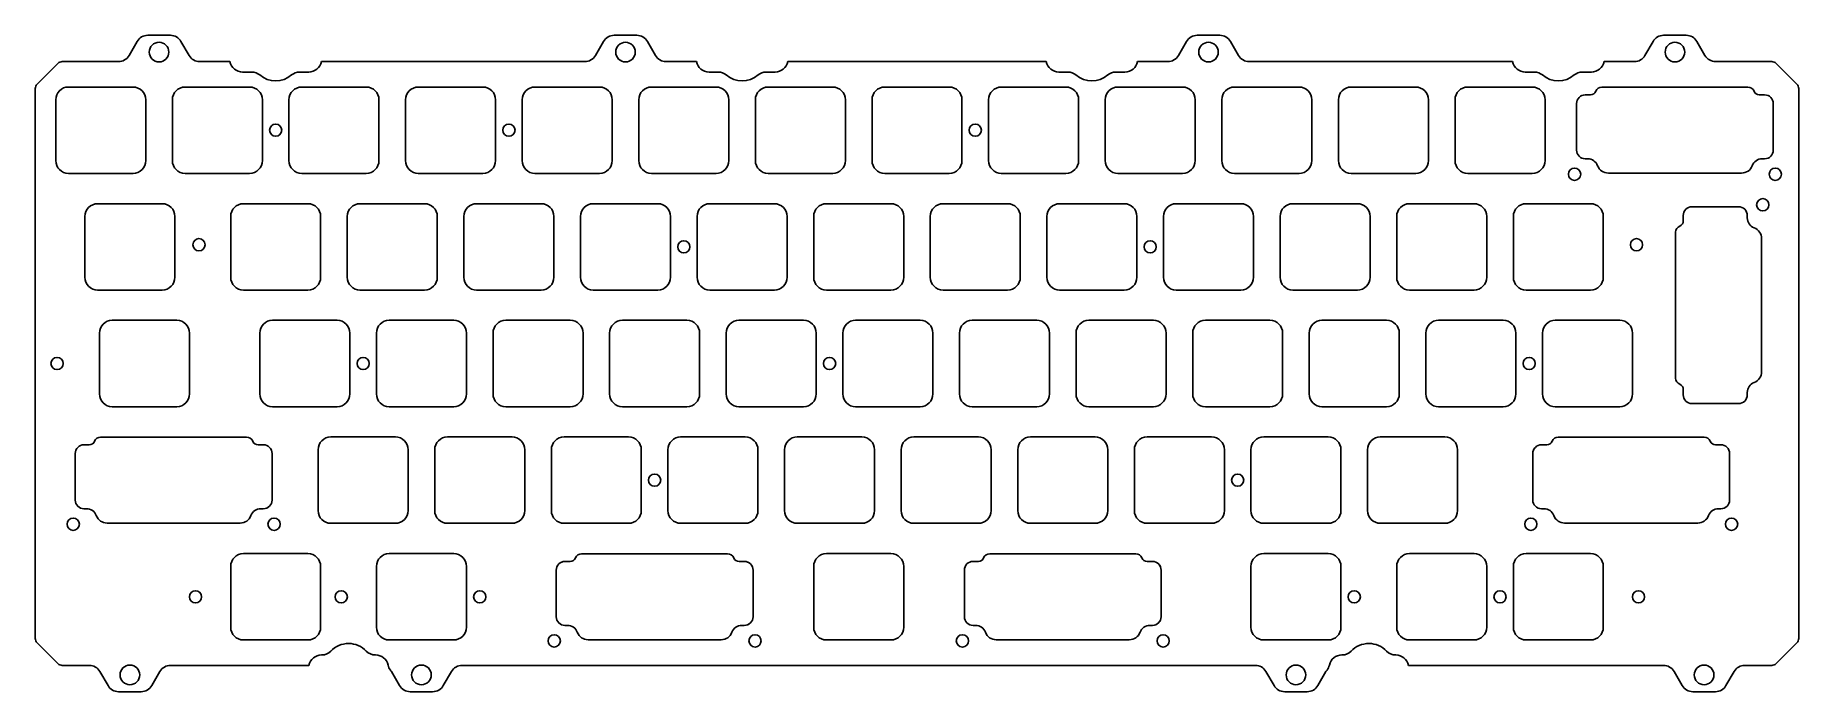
# Model space of a CAD drawing. Header units: millimetres. Extents: x -11 to 277, y -92 to 16.
import ezdxf

# ---------------------------------------------------------------- set-up
doc = ezdxf.new("R2010")
doc.units = ezdxf.units.MM
doc.layers.add('BLACK', color=7, linetype='CONTINUOUS')
doc.layers.add('Edge.Cuts', color=53, linetype='CONTINUOUS')

msp = doc.modelspace()

# ---------------------------------------------------------------- linework, layer by layer
at = {"layer": 'BLACK', "linetype": 'Continuous'}
for p, q in [((4.619747, 12.200007), (5.947648, 14.5)), ((7.6797, 15.5), (11.3703, 15.5)), ((13.102349, 14.499999), (14.437169, 12.188024)), ((80.819701, 12.199929), (82.147605, 14.499925)), ((83.8797, 15.499951), (83.8797, 15.5)), ((83.8797, 15.5), (87.5704, 15.5)), ((89.302349, 14.499999), (89.302388, 14.500022)), ((89.302349, 14.499999), (90.630316, 12.199895)), ((176.069695, 12.199933), (177.397623, 14.499972)), ((179.141113, 15.500013), (182.820099, 15.500014)), ((184.557314, 14.491411), (185.880345, 12.199855)), ((252.26979, 12.20012), (253.59765, 14.500041)), ((255.329699, 15.500035), (259.020299, 15.500036)), ((255.329699, 15.499982), (255.329699, 15.500035)), ((260.760832, 14.485339), (262.07174, 12.214781)), ((90.630323, 12.199899), (90.630316, 12.199895)), ((185.880423, 12.1999), (185.880345, 12.199855)), ((-10.407109, 7.492891), (-6.99289, 10.90711)), ((-6.285791, 11.2), (2.88769, 11.2)), ((16.16225, 11.2), (21.113448, 11.2)), ((23.175, 9.5), (24.6704, 9.5)), ((25.971909, 9.018545), (25.971914, 9.018551)), ((32.4797, 9.5), (33.975, 9.5)), ((32.4797, 9.499993), (32.4797, 9.499999)), ((33.975, 9.500051), (33.975, 9.5)), ((36.036549, 11.2), (79.074895, 11.2)), ((92.3622, 11.2), (97.313365, 11.2)), ((99.375, 9.5), (100.8704, 9.5)), ((102.171909, 9.018545), (102.171914, 9.018551)), ((108.6797, 9.5), (110.175, 9.5)), ((108.6797, 9.499993), (108.6797, 9.499999)), ((110.175, 9.500051), (110.175, 9.5)), ((112.236549, 11.2), (154.463365, 11.2)), ((156.525, 9.5), (158.0204, 9.5)), ((159.321909, 9.018545), (159.321914, 9.018551)), ((165.8297, 9.5), (167.325, 9.5)), ((165.8297, 9.499993), (165.8297, 9.499999)), ((167.325, 9.500051), (167.325, 9.5)), ((169.386549, 11.2), (174.326039, 11.2)), ((187.6123, 11.2), (230.663365, 11.2)), ((232.725, 9.5), (234.2204, 9.5)), ((235.521909, 9.018545), (235.521914, 9.018551)), ((242.0297, 9.5), (243.525, 9.5)), ((242.0297, 9.499993), (242.0297, 9.499999)), ((243.525, 9.500051), (243.525, 9.5)), ((245.586549, 11.2), (250.5376, 11.2)), ((250.5376, 11.20004), (250.5376, 11.2)), ((263.8124, 11.2), (272.9859, 11.2)), ((273.692904, 10.907118), (273.692893, 10.907107)), ((273.692893, 10.907107), (277.10705, 7.49295)), ((-10.7, -82.985792), (-10.7, 6.78579)), ((5.275, 7.05), (-5.275, 7.05)), ((24.325, 7.05), (13.775, 7.05)), ((43.375, 7.05), (32.825, 7.05)), ((62.425, 7.05), (51.875, 7.05)), ((81.475, 7.05), (70.925, 7.05)), ((100.525, 7.05), (89.975, 7.05)), ((119.575, 7.05), (109.025, 7.05)), ((138.625, 7.05), (128.075, 7.05)), ((157.675, 7.05), (147.125, 7.05)), ((176.725, 7.05), (166.175, 7.05)), ((195.775, 7.05), (185.225, 7.05)), ((214.825, 7.05), (204.275, 7.05)), ((233.875, 7.05), (223.325, 7.05)), ((277.4, 6.7857), (277.4, -82.9858)), ((-7.35, 4.975001), (-7.35, -4.975)), ((7.35, 4.975), (7.35, -4.975)), ((11.7, 4.975), (11.7, -4.975)), ((26.4, 4.975), (26.4, -4.975)), ((30.75, 4.975), (30.75, -4.975)), ((45.45, 4.975), (45.45, -4.975)), ((49.8, 4.975), (49.8, -4.975)), ((64.5, 4.975), (64.5, -4.975)), ((68.85, 4.975), (68.85, -4.975)), ((83.55, 4.975), (83.55, -4.975)), ((87.9, 4.975), (87.9, -4.975)), ((102.6, 4.975), (102.6, -4.975)), ((106.95, 4.975), (106.95, -4.975)), ((121.65, 4.975), (121.65, -4.975)), ((126, 4.975), (126, -4.975)), ((140.7, 4.975), (140.7, -4.975)), ((145.05, 4.975), (145.05, -4.975)), ((159.75, 4.975), (159.75, -4.975)), ((164.1, 4.975), (164.1, -4.975)), ((178.8, 4.975), (178.8, -4.975)), ((183.15, 4.975), (183.15, -4.975)), ((197.85, 4.975), (197.85, -4.975)), ((202.2, 4.975), (202.2, -4.975)), ((216.9, 4.975), (216.9, -4.975)), ((221.25, 4.975), (221.25, -4.975)), ((235.95, 4.975), (235.95, -4.975)), ((5.275, -7.05), (-5.275, -7.05)), ((24.325, -7.05), (13.775, -7.05)), ((43.375, -7.05), (32.825, -7.05)), ((62.425, -7.05), (51.875, -7.05)), ((81.475, -7.05), (70.925, -7.05)), ((100.525, -7.05), (89.975, -7.05)), ((119.575, -7.05), (109.025, -7.05)), ((138.625, -7.05), (128.075, -7.05)), ((157.675, -7.05), (147.125, -7.05)), ((176.725, -7.05), (166.175, -7.05)), ((195.775, -7.05), (185.225, -7.05)), ((214.825, -7.05), (204.275, -7.05)), ((233.875, -7.05), (223.325, -7.05)), ((-2.587499, -14.074999), (-2.587499, -24.025001)), ((10.0375, -12), (-0.5125, -12)), ((12.1125, -14.075), (12.112501, -14.075)), ((12.112501, -14.075), (12.112501, -24.025)), ((21.225, -14.075), (21.225, -24.025)), ((33.85, -12), (23.3, -12)), ((35.925, -14.075), (35.925, -24.025)), ((40.275, -14.075), (40.275, -24.025)), ((52.9, -12), (42.35, -12)), ((54.975, -14.075), (54.975, -24.025)), ((59.325, -14.075), (59.325, -24.025)), ((71.95, -12), (61.4, -12)), ((74.025, -14.075), (74.025, -24.025)), ((78.375, -14.075), (78.375, -24.025)), ((91, -12), (80.45, -12)), ((93.075, -14.075), (93.075, -24.025)), ((97.425, -14.075), (97.425, -24.025)), ((110.05, -12), (99.5, -12)), ((112.125, -14.075), (112.125, -24.025)), ((116.475, -14.075), (116.475, -24.025)), ((129.1, -12), (118.55, -12)), ((131.175, -14.075), (131.175, -24.025)), ((135.525, -14.075), (135.525, -24.025)), ((148.15, -12), (137.6, -12)), ((150.225, -14.075), (150.225, -24.025)), ((154.575, -14.075), (154.575, -24.025)), ((167.2, -12), (156.65, -12)), ((169.275, -14.075), (169.275, -24.025)), ((173.625, -14.075), (173.625, -24.025)), ((186.25, -12), (175.7, -12)), ((188.325, -14.075), (188.325, -24.025)), ((192.675, -14.075), (192.675, -24.025)), ((205.3, -12), (194.75, -12)), ((207.375, -14.075), (207.375, -24.025)), ((211.725, -14.075), (211.725, -24.025)), ((224.35, -12), (213.8, -12)), ((226.425, -14.075), (226.425, -24.025)), ((230.775, -14.075), (230.775, -24.025)), ((243.4, -12), (232.85, -12)), ((245.475, -14.075), (245.475, -24.025)), ((10.0375, -26.1), (-0.5125, -26.1)), ((33.85, -26.1), (23.3, -26.1)), ((52.9, -26.1), (42.35, -26.1)), ((71.95, -26.1), (61.4, -26.1)), ((91, -26.1), (80.45, -26.1)), ((110.05, -26.1), (99.5, -26.1)), ((129.1, -26.1), (118.55, -26.1)), ((148.15, -26.1), (137.6, -26.1)), ((167.2, -26.1), (156.65, -26.1)), ((186.25, -26.1), (175.7, -26.1)), ((205.3, -26.1), (194.75, -26.1)), ((224.35, -26.1), (213.8, -26.1)), ((243.4, -26.1), (232.85, -26.1)), ((12.41875, -31.05), (1.868749, -31.05)), ((38.6125, -31.05), (28.0625, -31.05)), ((57.6625, -31.05), (47.1125, -31.05)), ((76.7125, -31.05), (66.1625, -31.05)), ((95.7625, -31.05), (85.2125, -31.05)), ((114.8125, -31.05), (104.2625, -31.05)), ((133.8625, -31.05), (123.3125, -31.05)), ((152.9125, -31.05), (142.3625, -31.05)), ((171.9625, -31.05), (161.4125, -31.05)), ((191.0125, -31.05), (180.4625, -31.05)), ((210.0625, -31.05), (199.5125, -31.05)), ((229.1125, -31.05), (218.5625, -31.05)), ((-0.20625, -33.125), (-0.20625, -43.075001)), ((14.49375, -33.125), (14.49375, -43.075)), ((25.9875, -33.125), (25.9875, -43.075)), ((40.6875, -33.125), (40.6875, -43.075)), ((45.0375, -33.125), (45.0375, -43.075)), ((59.7375, -33.125), (59.7375, -43.075)), ((64.0875, -33.125), (64.0875, -43.075)), ((78.7875, -33.125), (78.7875, -43.075)), ((83.1375, -33.125), (83.1375, -43.075)), ((97.8375, -33.125), (97.8375, -43.075)), ((102.1875, -33.125), (102.1875, -43.075)), ((116.8875, -33.125), (116.8875, -43.075)), ((121.2375, -33.125), (121.2375, -43.075)), ((135.9375, -33.125), (135.9375, -43.075)), ((140.2875, -33.125), (140.2875, -43.075)), ((154.9875, -33.125), (154.9875, -43.075)), ((159.3375, -33.125), (159.3375, -43.075)), ((174.0375, -33.125), (174.0375, -43.075)), ((178.3875, -33.125), (178.3875, -43.075)), ((193.0875, -33.125), (193.0875, -43.075)), ((197.4375, -33.125), (197.4375, -43.075)), ((212.1375, -33.125), (212.1375, -43.075)), ((216.4875, -33.125), (216.4875, -43.075)), ((231.1875, -33.125), (231.1875, -43.075)), ((12.41875, -45.15), (1.86875, -45.15)), ((38.6125, -45.15), (28.0625, -45.15)), ((57.6625, -45.15), (47.1125, -45.15)), ((76.7125, -45.15), (66.1625, -45.15)), ((95.7625, -45.15), (85.2125, -45.15)), ((114.8125, -45.15), (104.2625, -45.15)), ((133.8625, -45.15), (123.3125, -45.15)), ((152.9125, -45.15), (142.3625, -45.15)), ((171.9625, -45.15), (161.4125, -45.15)), ((191.0125, -45.15), (180.4625, -45.15)), ((210.0625, -45.15), (199.5125, -45.15)), ((229.1125, -45.15), (218.5625, -45.15)), ((48.1375, -50.1), (37.5875, -50.1)), ((67.1875, -50.1), (56.6375, -50.1)), ((86.2375, -50.1), (75.6875, -50.1)), ((105.2875, -50.1), (94.7375, -50.1)), ((124.3375, -50.1), (113.7875, -50.1)), ((143.3875, -50.1), (132.8375, -50.1)), ((162.4375, -50.1), (151.8875, -50.1)), ((181.4875, -50.1), (170.9375, -50.1)), ((200.5375, -50.1), (189.9875, -50.1)), ((219.5875, -50.1), (209.0375, -50.1)), ((35.5125, -52.175), (35.5125, -62.125)), ((50.2125, -52.175), (50.2125, -62.125)), ((54.5625, -52.175), (54.5625, -62.125)), ((69.2625, -52.175), (69.2625, -62.125)), ((73.6125, -52.175), (73.6125, -62.125)), ((88.3125, -52.175), (88.3125, -62.125)), ((92.6625, -52.175), (92.6625, -62.125)), ((107.3625, -52.175), (107.3625, -62.125)), ((111.7125, -52.175), (111.7125, -62.125)), ((126.4125, -52.175), (126.4125, -62.125)), ((130.7625, -52.175), (130.7625, -62.125)), ((145.4625, -52.175), (145.4625, -62.125)), ((149.8125, -52.175), (149.8125, -62.125)), ((164.5125, -52.175), (164.5125, -62.125)), ((168.8625, -52.175), (168.8625, -62.125)), ((183.5625, -52.175), (183.5625, -62.125)), ((187.9125, -52.175), (187.9125, -62.125)), ((202.6125, -52.175), (202.6125, -62.125)), ((206.9625, -52.175), (206.9625, -62.125)), ((221.6625, -52.175), (221.6625, -62.125)), ((48.1375, -64.2), (37.5875, -64.2)), ((67.1875, -64.2), (56.6375, -64.2)), ((86.2375, -64.2), (75.6875, -64.2)), ((105.2875, -64.2), (94.7375, -64.2)), ((124.3375, -64.2), (113.7875, -64.2)), ((143.3875, -64.2), (132.8375, -64.2)), ((162.4375, -64.2), (151.8875, -64.2)), ((181.4875, -64.2), (170.9375, -64.2)), ((200.5375, -64.2), (189.9875, -64.2)), ((219.5875, -64.2), (209.0375, -64.2)), ((-6.992892, -87.107108), (-10.40711, -83.69289)), ((36.121715, -85.7), (36.076558, -85.7)), ((43.381949, -85.077135), (43.381961, -85.077124)), ((44.8813, -85.7), (44.8322, -85.7)), ((202.7687, -85.700005), (202.7687, -85.7)), ((202.8177, -85.7), (202.7687, -85.7)), ((202.8177, -85.699983), (202.8177, -85.7)), ((210.069503, -85.077118), (210.069497, -85.077124)), ((211.5687, -85.7), (211.52, -85.7)), ((277.107107, -83.692893), (273.693, -87.107)), ((277.107103, -83.692889), (277.107107, -83.692893)), ((-1.874811, -87.4), (-6.285788, -87.4)), ((1.18515, -90.7), (-0.142757, -88.399999)), ((9.667767, -88.399981), (8.33985, -90.7)), ((34.019698, -87.4), (11.412015, -87.4)), ((46.931723, -87.346668), (46.931753, -87.346661)), ((48.81015, -90.7), (47.482216, -88.399951)), ((57.292797, -88.399928), (55.964807, -90.700075)), ((188.625, -87.4), (59.038066, -87.4)), ((191.682178, -90.694789), (190.347986, -88.383903)), ((200.167742, -88.40004), (198.839859, -90.700004)), ((200.332624, -88.15742), (200.332647, -88.157438)), ((255.3003, -87.4), (213.630435, -87.4)), ((257.03225, -88.399999), (257.032279, -88.399983)), ((258.360184, -90.699981), (257.032279, -88.399983)), ((266.842736, -88.400036), (265.514879, -90.699957)), ((272.9857, -87.4), (268.58567, -87.4)), ((272.9857, -87.399973), (272.9857, -87.4)), ((1.185149, -90.7), (1.18515, -90.7)), ((6.6078, -91.7), (2.9172, -91.7)), ((48.81015, -90.7), (48.810266, -90.7)), ((54.218944, -91.7), (50.5422, -91.7)), ((191.682215, -90.694768), (191.682178, -90.694789)), ((197.096488, -91.699976), (193.417201, -91.699977)), ((258.360143, -90.700004), (258.360184, -90.699981)), ((263.782901, -91.699963), (260.092101, -91.699964)), ((263.782901, -91.699916), (263.782901, -91.699963))]:
    msp.add_line(p, q, dxfattribs=at)
at = {"layer": 'BLACK'}
for centre, radius in [((9.524999, 12.75), 1.6), ((85.724999, 12.75), 1.6), ((180.974996, 12.750014), 1.6), ((257.174996, 12.750035), 1.6), ((28.575, 0), 1), ((66.675, 0), 1), ((142.875, 0), 1), ((16.04875, -18.7), 1), ((95.25, -19.05), 1), ((171.45, -19.05), 1), ((250.9012, -18.7), 1), ((-7.14375, -38.1), 1), ((42.8625, -38.1), 1), ((119.0625, -38.1), 1), ((90.4875, -57.15), 1), ((185.7375, -57.15), 1), ((4.7625, -88.95), 1.6), ((52.3875, -88.95), 1.6), ((195.262524, -88.949977), 1.6), ((261.937524, -88.949963), 1.6)]:
    msp.add_circle(centre, radius, dxfattribs=at)
for centre, radius, start, end in [((7.6797, 13.5), 2.000001, 90, 150.00001708), ((11.3703, 13.5), 2, 30.00000108, 90), ((83.8797, 13.4999), 2.000051, 90, 150.00001276), ((87.5704, 13.5002), 1.9998, 29.99648326, 90), ((179.1298, 13.4999), 2.000145, 89.67592819, 150.00002127), ((182.8201, 13.4996), 2.000414, 29.72292964, 90.00002864), ((255.3296, 13.5001), 1.999883, 89.99716369, 150.00001982), ((259.0202, 13.4997), 2.000336, 29.52086124, 89.99716434), ((2.88768, 13.20002), 2.000021, 270.00028648, 329.99990941), ((16.16225, 13.2), 2, 210.39696049, 270), ((79.0877, 13.1999), 1.999942, 269.63315044, 330.00000604), ((92.3621, 13.1996), 1.9996, 209.9965032, 270.00286536), ((174.3377, 13.1999), 1.999935, 269.66592404, 330.00001934), ((187.6122, 13.1996), 1.9996, 209.99647838, 270.00286536), ((250.5376, 13.2002), 2.000161, 270, 330.000009), ((263.8124, 13.2003), 2.0003, 209.51747503, 270), ((-6.285791, 10.20001), 0.99999, 90, 134.99995949), ((23.175, 11.6), 2.1, 190.98057965, 270), ((24.6704, 7.4999), 2.0001, 49.40276958, 90), ((28.575, 12.055634), 3.999999, 229.40009898, 310.59990102), ((32.4796, 7.5), 1.999976, 89.99713521, 130.59909776), ((33.9751, 11.59994), 2.099887, 269.99727149, 349.02049218), ((99.3751, 11.6002), 2.1002, 190.984985, 269.99727189), ((100.8704, 7.4999), 2.0001, 49.40276958, 90), ((104.775, 12.055634), 3.999999, 229.40009898, 310.59990102), ((108.6796, 7.5), 1.999976, 89.99713521, 130.59909776), ((110.1751, 11.5999), 2.099879, 269.99727143, 349.02156361), ((156.5251, 11.6002), 2.1002, 190.984985, 269.99727189), ((158.0204, 7.4999), 2.0001, 49.40276958, 90), ((161.925, 12.055634), 3.999999, 229.40009898, 310.59990102), ((165.8296, 7.5), 1.999976, 89.99713521, 130.59909776), ((167.3251, 11.5999), 2.099879, 269.99727143, 349.02156361), ((232.7251, 11.6002), 2.1002, 190.984985, 269.99727189), ((234.2204, 7.4999), 2.0001, 49.40276958, 90), ((238.125, 12.055634), 3.999999, 229.40009898, 310.59990102), ((242.0296, 7.5), 1.999976, 89.99713521, 130.59909776), ((243.5251, 11.5999), 2.099879, 269.99727143, 349.02156361), ((272.9859, 10.2003), 0.9997, 44.99246227, 90), ((-9.700009, 6.785792), 0.99999, 135.00004051, 179.9999427), ((-5.275001, 4.975001), 2.074999, 89.99997239, 180), ((5.275, 4.975), 2.075, 0, 90), ((13.775, 4.975), 2.075, 90, 180), ((24.325, 4.975), 2.075, 0, 90), ((32.825, 4.975), 2.075, 90, 180), ((43.375, 4.975), 2.075, 0, 90), ((51.875, 4.975), 2.075, 90, 180), ((62.425, 4.975), 2.075, 0, 90), ((70.925, 4.975), 2.075, 90, 180), ((81.475, 4.975), 2.075, 0, 90), ((89.975, 4.975), 2.075, 90, 180), ((100.525, 4.975), 2.075, 0, 90), ((109.025, 4.975), 2.075, 90, 180), ((119.575, 4.975), 2.075, 0, 90), ((128.075, 4.975), 2.075, 90, 180), ((138.625, 4.975), 2.075, 0, 90), ((147.125, 4.975), 2.075, 90, 180), ((157.675, 4.975), 2.075, 0, 90), ((166.175, 4.975), 2.075, 90, 180), ((176.725, 4.975), 2.075, 0, 90), ((185.225, 4.975), 2.075, 90, 180), ((195.775, 4.975), 2.075, 0, 90), ((204.275, 4.975), 2.075, 90, 180), ((214.825, 4.975), 2.075, 0, 90), ((223.325, 4.975), 2.075, 90, 180), ((233.875, 4.975), 2.075, 0, 90), ((276.3997, 6.7857), 1.000273, 0, 44.99594968), ((-5.275001, -4.975001), 2.074999, 179.99997239, 270.00002761), ((5.275, -4.975), 2.075, 270, 0), ((13.775, -4.975), 2.075, 180, 270), ((24.325, -4.975), 2.075, 270, 0), ((32.825, -4.975), 2.075, 180, 270), ((43.375, -4.975), 2.075, 270, 0), ((51.875, -4.975), 2.075, 180, 270), ((62.425, -4.975), 2.075, 270, 0), ((70.925, -4.975), 2.075, 180, 270), ((81.475, -4.975), 2.075, 270, 0), ((89.975, -4.975), 2.075, 180, 270), ((100.525, -4.975), 2.075, 270, 0), ((109.025, -4.975), 2.075, 180, 270), ((119.575, -4.975), 2.075, 270, 0), ((128.075, -4.975), 2.075, 180, 270), ((138.625, -4.975), 2.075, 270, 0), ((147.125, -4.975), 2.075, 180, 270), ((157.675, -4.975), 2.075, 270, 0), ((166.175, -4.975), 2.075, 180, 270), ((176.725, -4.975), 2.075, 270, 0), ((185.225, -4.975), 2.075, 180, 270), ((195.775, -4.975), 2.075, 270, 0), ((204.275, -4.975), 2.075, 180, 270), ((214.825, -4.975), 2.075, 270, 0), ((223.325, -4.975), 2.075, 180, 270), ((233.875, -4.975), 2.075, 270, 0), ((-0.5125, -14.074999), 2.074999, 90, 180), ((10.0375, -14.075), 2.075, 0, 90), ((23.3, -14.075), 2.075, 90, 180), ((33.85, -14.075), 2.075, 0, 90), ((42.35, -14.075), 2.075, 90, 180), ((52.9, -14.075), 2.075, 0, 90), ((61.4, -14.075), 2.075, 90, 180), ((71.95, -14.075), 2.075, 0, 90), ((80.45, -14.075), 2.075, 90, 180), ((91, -14.075), 2.075, 0, 90), ((99.5, -14.075), 2.075, 90, 180), ((110.05, -14.075), 2.075, 0, 90), ((118.55, -14.075), 2.075, 90, 180), ((129.1, -14.075), 2.075, 0, 90), ((137.6, -14.075), 2.075, 90, 180), ((148.15, -14.075), 2.075, 0, 90), ((156.65, -14.075), 2.075, 90, 180), ((167.2, -14.075), 2.075, 0, 90), ((175.7, -14.075), 2.075, 90, 180), ((186.25, -14.075), 2.075, 0, 90), ((194.75, -14.075), 2.075, 90, 180), ((205.3, -14.075), 2.075, 0, 90), ((213.8, -14.075), 2.075, 90, 180), ((224.35, -14.075), 2.075, 0, 90), ((232.85, -14.075), 2.075, 90, 180), ((243.4, -14.075), 2.075, 0, 90), ((-0.5125, -24.025001), 2.074999, 180, 270), ((10.0375, -24.025), 2.075001, 270, 0), ((23.3, -24.025), 2.075, 180, 270), ((33.85, -24.025), 2.075, 270, 0), ((42.35, -24.025), 2.075, 180, 270), ((52.9, -24.025), 2.075, 270, 0), ((61.4, -24.025), 2.075, 180, 270), ((71.95, -24.025), 2.075, 270, 0), ((80.45, -24.025), 2.075, 180, 270), ((91, -24.025), 2.075, 270, 0), ((99.5, -24.025), 2.075, 180, 270), ((110.05, -24.025), 2.075, 270, 0), ((118.55, -24.025), 2.075, 180, 270), ((129.1, -24.025), 2.075, 270, 0), ((137.6, -24.025), 2.075, 180, 270), ((148.15, -24.025), 2.075, 270, 0), ((156.65, -24.025), 2.075, 180, 270), ((167.2, -24.025), 2.075, 270, 0), ((175.7, -24.025), 2.075, 180, 270), ((186.25, -24.025), 2.075, 270, 0), ((194.75, -24.025), 2.075, 180, 270), ((205.3, -24.025), 2.075, 270, 0), ((213.8, -24.025), 2.075, 180, 270), ((224.35, -24.025), 2.075, 270, 0), ((232.85, -24.025), 2.075, 180, 270), ((243.4, -24.025), 2.075, 270, 0), ((1.868754, -33.125004), 2.075004, 90.00013806, 179.99988955), ((12.41875, -33.125), 2.075, 0, 90), ((28.0625, -33.125), 2.075, 90, 180), ((38.6125, -33.125), 2.075, 0, 90), ((47.1125, -33.125), 2.075, 90, 180), ((57.6625, -33.125), 2.075, 0, 90), ((66.1625, -33.125), 2.075, 90, 180), ((76.7125, -33.125), 2.075, 0, 90), ((85.2125, -33.125), 2.075, 90, 180), ((95.7625, -33.125), 2.075, 0, 90), ((104.2625, -33.125), 2.075, 90, 180), ((114.8125, -33.125), 2.075, 0, 90), ((123.3125, -33.125), 2.075, 90, 180), ((133.8625, -33.125), 2.075, 0, 90), ((142.3625, -33.125), 2.075, 90, 180), ((152.9125, -33.125), 2.075, 0, 90), ((161.4125, -33.125), 2.075, 90, 180), ((171.9625, -33.125), 2.075, 0, 90), ((180.4625, -33.125), 2.075, 90, 180), ((191.0125, -33.125), 2.075, 0, 90), ((199.5125, -33.125), 2.075, 90, 180), ((210.0625, -33.125), 2.075, 0, 90), ((218.5625, -33.125), 2.075, 90, 180), ((229.1125, -33.125), 2.075, 0, 90), ((1.868752, -43.074998), 2.075002, 180.00008284, 269.99994478), ((12.41875, -43.075), 2.075, 270, 0), ((28.0625, -43.075), 2.075, 180, 270), ((38.6125, -43.075), 2.075, 270, 0), ((47.1125, -43.075), 2.075, 180, 270), ((57.6625, -43.075), 2.075, 270, 0), ((66.1625, -43.075), 2.075, 180, 270), ((76.7125, -43.075), 2.075, 270, 0), ((85.2125, -43.075), 2.075, 180, 270), ((95.7625, -43.075), 2.075, 270, 0), ((104.2625, -43.075), 2.075, 180, 270), ((114.8125, -43.075), 2.075, 270, 0), ((123.3125, -43.075), 2.075, 180, 270), ((133.8625, -43.075), 2.075, 270, 0), ((142.3625, -43.075), 2.075, 180, 270), ((152.9125, -43.075), 2.075, 270, 0), ((161.4125, -43.075), 2.075, 180, 270), ((171.9625, -43.075), 2.075, 270, 0), ((180.4625, -43.075), 2.075, 180, 270), ((191.0125, -43.075), 2.075, 270, 0), ((199.5125, -43.075), 2.075, 180, 270), ((210.0625, -43.075), 2.075, 270, 0), ((218.5625, -43.075), 2.075, 180, 270), ((229.1125, -43.075), 2.075, 270, 0), ((37.5875, -52.175), 2.075, 90, 180), ((48.1375, -52.175), 2.075, 0, 90), ((56.6375, -52.175), 2.075, 90, 180), ((67.1875, -52.175), 2.075, 0, 90), ((75.6875, -52.175), 2.075, 90, 180), ((86.2375, -52.175), 2.075, 0, 90), ((94.7375, -52.175), 2.075, 90, 180), ((105.2875, -52.175), 2.075, 0, 90), ((113.7875, -52.175), 2.075, 90, 180), ((124.3375, -52.175), 2.075, 0, 90), ((132.8375, -52.175), 2.075, 90, 180), ((143.3875, -52.175), 2.075, 0, 90), ((151.8875, -52.175), 2.075, 90, 180), ((162.4375, -52.175), 2.075, 0, 90), ((170.9375, -52.175), 2.075, 90, 180), ((181.4875, -52.175), 2.075, 0, 90), ((189.9875, -52.175), 2.075, 90, 180), ((200.5375, -52.175), 2.075, 0, 90), ((209.0375, -52.175), 2.075, 90, 180), ((219.5875, -52.175), 2.075, 0, 90), ((37.5875, -62.125), 2.075, 180, 270), ((48.1375, -62.125), 2.075, 270, 0), ((56.6375, -62.125), 2.075, 180, 270), ((67.1875, -62.125), 2.075, 270, 0), ((75.6875, -62.125), 2.075, 180, 270), ((86.2375, -62.125), 2.075, 270, 0), ((94.7375, -62.125), 2.075, 180, 270), ((105.2875, -62.125), 2.075, 270, 0), ((113.7875, -62.125), 2.075, 180, 270), ((124.3375, -62.125), 2.075, 270, 0), ((132.8375, -62.125), 2.075, 180, 270), ((143.3875, -62.125), 2.075, 270, 0), ((151.8875, -62.125), 2.075, 180, 270), ((162.4375, -62.125), 2.075, 270, 0), ((170.9375, -62.125), 2.075, 180, 270), ((181.4875, -62.125), 2.075, 270, 0), ((189.9875, -62.125), 2.075, 180, 270), ((200.5375, -62.125), 2.075, 270, 0), ((209.0375, -62.125), 2.075, 180, 270), ((219.5875, -62.125), 2.075, 270, 0), ((-9.70001, -82.985791), 0.99999, 180.0000573, 224.99995949), ((276.4001, -82.9858), 0.9999, 314.99651548, 0), ((36.0811, -87.7999), 2.099833, 90.12392829, 169.02131938), ((36.1301, -83.7), 2.000061, 269.75978885, 316.48527163), ((40.48125, -87.831371), 4, 43.51636504, 136.48363496), ((44.8322, -83.7003), 1.9997, 223.51243232, 270), ((44.8813, -87.8), 2.1, 12.46708992, 90), ((202.7688, -87.8), 2.100014, 90.00272838, 167.53261876), ((202.8178, -83.7), 1.999942, 269.99713519, 316.48203659), ((207.168786, -87.831371), 4, 43.51636504, 136.48363496), ((211.52, -83.6996), 2.0004, 223.52176849, 270), ((211.5687, -87.8002), 2.1002, 10.984985, 90), ((-6.285789, -86.400006), 0.999994, 224.99995949, 270.0000573), ((-1.874811, -89.400007), 2.000007, 30.00015275, 90), ((11.39985, -89.4), 2.000037, 89.65150272, 149.99998974), ((48.8845, -86.9149), 1.99995, 192.46777229, 218.41073094), ((45.7501, -89.4001), 2.000135, 30.00276267, 38.40959085), ((59.0248, -89.3999), 1.999945, 89.61994367, 150.00000988), ((188.625, -89.4006), 2.0006, 30.54394121, 90), ((201.8999, -89.4001), 2.000123, 141.5893907, 150.00004683), ((198.7657, -86.9149), 1.999768, 321.58672222, 347.53192532), ((255.3003, -89.3998), 1.9998, 29.99650649, 90), ((268.5749, -89.4001), 2.00013, 89.69148064, 150.00003353), ((272.9858, -86.3998), 1.000132, 269.99427141, 315), ((2.9172, -89.7), 2, 210.00002589, 270), ((6.6078, -89.7), 1.999999, 270, 329.99998843), ((50.5421, -89.7004), 1.9996, 209.9931803, 270.00286536), ((54.2328, -89.7001), 1.99995, 269.60304134, 329.99999275), ((193.4172, -89.7002), 1.999777, 209.82318905, 270.00002865), ((197.1078, -89.7), 2.000009, 269.67593464, 330.00001811), ((260.0921, -89.7002), 1.999764, 209.99648066, 270.00002865), ((263.7829, -89.7), 1.999916, 270.00002865, 330.00003826)]:
    msp.add_arc(centre, radius, start, end, dxfattribs=at)
at = {"layer": 'Edge.Cuts', "linetype": 'CONTINUOUS'}
for p, q in [((242.52436, 5.77544), (243.38997, 5.77544)), ((245.24718, 7.0276), (269.10242, 7.0276)), ((270.95963, 5.77544), (271.82524, 5.77544)), ((241.09936, -3.25044), (241.09936, 4.35044)), ((273.25024, 4.35044), (273.25024, -3.25044)), ((242.9284, -4.67544), (242.52436, -4.67544)), ((271.82524, -4.67544), (271.4212, -4.67544)), ((268.0503, -7.01191), (246.2993, -7.01191)), ((258.54331, -14.79037), (258.54331, -13.92476)), ((259.96831, -12.49976), (267.56919, -12.49976)), ((268.99419, -13.92476), (268.99419, -14.3288)), ((257.29115, -40.50282), (257.29115, -16.64758)), ((271.33066, -17.6997), (271.33066, -39.4507)), ((248.16875, -31.05), (237.618749, -31.05)), ((235.54375, -33.125), (235.54375, -43.075001)), ((250.24375, -33.125), (250.24375, -43.075)), ((258.54331, -43.22564), (258.54331, -42.36003)), ((268.99419, -42.8216), (268.99419, -43.22564)), ((248.16875, -45.15), (237.61875, -45.15)), ((267.56919, -44.65064), (259.96831, -44.65064)), ((-2.74439, -51.37456), (-1.87878, -51.37456)), ((-0.02157, -50.1224), (23.83367, -50.1224)), ((25.69088, -51.37456), (26.55649, -51.37456)), ((235.38061, -51.37456), (236.24622, -51.37456)), ((238.10343, -50.1224), (261.95867, -50.1224)), ((263.81588, -51.37456), (264.68149, -51.37456)), ((-4.16939, -60.40044), (-4.16939, -52.79956)), ((27.98149, -52.79956), (27.98149, -60.40044)), ((233.95561, -60.40044), (233.95561, -52.79956)), ((266.10649, -52.79956), (266.10649, -60.40044)), ((-2.34035, -61.82544), (-2.74439, -61.82544)), ((26.55649, -61.82544), (26.15245, -61.82544)), ((235.78465, -61.82544), (235.38061, -61.82544)), ((264.68149, -61.82544), (264.27745, -61.82544)), ((22.78155, -64.16191), (1.03055, -64.16191)), ((260.90655, -64.16191), (239.15555, -64.16191)), ((21.225, -71.225), (21.225, -81.175001)), ((21.225, -71.225), (21.225, -81.175001)), ((33.85, -69.15), (23.299999, -69.15)), ((33.85, -69.15), (23.299999, -69.15)), ((35.925, -71.225), (35.925, -81.175)), ((35.925, -71.225), (35.925, -81.175)), ((45.0375, -71.225), (45.0375, -81.175001)), ((45.0375, -71.225), (45.0375, -81.175001)), ((57.6625, -69.15), (47.112499, -69.15)), ((57.6625, -69.15), (47.112499, -69.15)), ((59.7375, -71.225), (59.7375, -81.175)), ((59.7375, -71.225), (59.7375, -81.175)), ((74.41186, -79.45044), (74.41186, -71.84956)), ((74.411985, -79.45044), (74.411985, -71.8497)), ((75.83686, -70.42456), (76.70247, -70.42456)), ((75.849012, -70.42456), (76.702575, -70.42456)), ((76.702575, -70.424548), (76.702575, -70.42456)), ((78.55968, -69.1724), (102.41492, -69.1724)), ((78.559875, -69.172411), (78.559875, -69.1724)), ((78.559875, -69.1724), (102.415075, -69.1724)), ((104.27213, -70.42456), (105.13774, -70.42456)), ((104.272275, -70.42456), (105.137875, -70.42456)), ((106.56274, -71.84956), (106.56274, -79.45044)), ((106.562865, -71.84956), (106.562865, -79.4504)), ((116.475, -71.225), (116.475, -81.175001)), ((116.475, -71.225), (116.475, -81.175001)), ((129.1, -69.15), (118.549999, -69.15)), ((129.1, -69.15), (118.549999, -69.15)), ((131.175, -71.225), (131.175, -81.175)), ((131.175, -71.225), (131.175, -81.175)), ((141.08686, -79.45044), (141.08686, -71.84956)), ((141.086985, -79.45044), (141.086985, -71.8497)), ((142.51186, -70.42456), (143.37747, -70.42456)), ((142.524012, -70.42456), (143.377575, -70.42456)), ((143.377575, -70.424548), (143.377575, -70.42456)), ((145.23468, -69.1724), (169.08992, -69.1724)), ((145.234875, -69.172411), (145.234875, -69.1724)), ((145.234875, -69.1724), (169.090075, -69.1724)), ((170.94713, -70.42456), (171.81274, -70.42456)), ((170.947275, -70.42456), (171.812875, -70.42456)), ((173.23774, -71.84956), (173.23774, -79.45044)), ((173.237865, -71.84956), (173.237865, -79.4504)), ((187.9125, -71.225), (187.9125, -81.175001)), ((187.9125, -71.225), (187.9125, -81.175001)), ((200.5375, -69.15), (189.987499, -69.15)), ((200.5375, -69.15), (189.987499, -69.15)), ((202.6125, -71.225), (202.6125, -81.175)), ((202.6125, -71.225), (202.6125, -81.175)), ((211.725, -71.225), (211.725, -81.175001)), ((211.725, -71.225), (211.725, -81.175001)), ((224.35, -69.15), (213.799999, -69.15)), ((224.35, -69.15), (213.799999, -69.15)), ((226.425, -71.225), (226.425, -81.175)), ((226.425, -71.225), (226.425, -81.175)), ((230.775, -71.225), (230.775, -81.175001)), ((230.775, -71.225), (230.775, -81.175001)), ((243.4, -69.15), (232.849999, -69.15)), ((243.4, -69.15), (232.849999, -69.15)), ((245.475, -71.225), (245.475, -81.175)), ((245.475, -71.225), (245.475, -81.175)), ((33.85, -83.25), (23.3, -83.25)), ((33.85, -83.25), (23.3, -83.25)), ((57.6625, -83.25), (47.1125, -83.25)), ((57.6625, -83.25), (47.1125, -83.25)), ((76.2409, -80.87544), (75.83686, -80.87544)), ((76.241075, -80.87544), (75.836975, -80.87544)), ((101.3628, -83.21191), (79.6118, -83.21191)), ((101.362925, -83.21191), (79.612075, -83.21191)), ((105.13774, -80.87544), (104.7337, -80.87544)), ((105.125958, -80.87544), (104.733825, -80.87544)), ((129.1, -83.25), (118.55, -83.25)), ((129.1, -83.25), (118.55, -83.25)), ((142.9159, -80.87544), (142.51186, -80.87544)), ((142.916075, -80.87544), (142.511975, -80.87544)), ((168.0378, -83.21191), (146.2868, -83.21191)), ((168.037925, -83.21191), (146.287075, -83.21191)), ((171.81274, -80.87544), (171.4087, -80.87544)), ((171.800958, -80.87544), (171.408825, -80.87544)), ((200.5375, -83.25), (189.9875, -83.25)), ((200.5375, -83.25), (189.9875, -83.25)), ((224.35, -83.25), (213.8, -83.25)), ((224.35, -83.25), (213.8, -83.25)), ((243.4, -83.25), (232.85, -83.25)), ((243.4, -83.25), (232.85, -83.25))]:
    msp.add_line(p, q, dxfattribs=at)
at = {"layer": 'Edge.Cuts'}
for centre in [(240.775, -7.2), (273.575, -7.2), (271.51875, -12.175), (233.3625, -38.1), (-4.49375, -64.35), (28.30625, -64.35), (233.63125, -64.35), (266.43125, -64.35), (15.478125, -76.2), (39.290625, -76.2), (61.9125, -76.2), (204.7875, -76.2), (228.6, -76.2), (251.221875, -76.2), (74.0875, -83.4), (106.8875, -83.4), (140.7625, -83.4), (173.5625, -83.4)]:
    msp.add_circle(centre, 1, dxfattribs=at)
for centre, radius, start, end in [((242.52436, 4.35044), 1.425, 90, 180), ((243.38997, 6.70385), 0.928411, -90, -22.02270195), ((245.2472, 5.9526), 1.075006, 90.00106597, 157.97610066), ((269.1024, 5.9526), 1.075, 22.02389934, 89.99893403), ((270.9596, 6.7039), 0.92846, -157.97374324, -89.99814868), ((271.82524, 4.35044), 1.425, 0, 90), ((242.52436, -3.25044), 1.425, -180, -90), ((242.92841, -6.40037), 1.72493, 20.54597615, 90.00033216), ((271.4212, -6.4004), 1.724938, 90, 159.45340178), ((271.8252, -3.2504), 1.42504, -89.99839174, -0.00160826), ((246.29931, -5.13696), 1.87495, -159.45407657, -90.00030559), ((268.0503, -5.137), 1.874943, -90, -20.54506499), ((259.96831, -13.92476), 1.425, 90, 180), ((267.56915, -13.9248), 1.42504, 0.00160826, 89.99839174), ((270.71915, -14.3288), 1.724938, -180, -110.54659822), ((258.36615, -16.6476), 1.075, 112.02389934, 179.99893403), ((257.61485, -14.7904), 0.92846, -67.97374324, 0.00185132), ((269.45575, -17.6997), 1.874943, 0, 69.45493501), ((237.6188, -33.125), 2.07505, 90.00140823, 180), ((248.1688, -33.125), 2.075, 0, 90.00138062), ((269.45571, -39.45069), 1.87495, -69.45407657, -0.00030559), ((237.6188, -43.075), 2.075, -179.99997239, -90.00138062), ((248.1688, -43.075), 2.07495, -90.00138062, 0), ((258.36615, -40.5028), 1.075006, -179.99893403, -112.02389934), ((257.6149, -42.36003), 0.928411, 0, 67.97729805), ((270.71912, -42.82159), 1.72493, -249.45402385, -179.99966784), ((259.96831, -43.22564), 1.425, -180, -90), ((267.56919, -43.22564), 1.425, -90, 0), ((-2.74439, -52.79956), 1.425, 90, 180), ((-1.87878, -50.44615), 0.928411, -90, -22.02270195), ((-0.02155, -51.1974), 1.075006, 90.00106597, 157.97610066), ((23.83365, -51.1974), 1.075, 22.02389934, 89.99893403), ((25.69085, -50.4461), 0.92846, -157.97374324, -89.99814868), ((26.55649, -52.79956), 1.425, 0, 90), ((235.38061, -52.79956), 1.425, 90, 180), ((236.24622, -50.44615), 0.928411, -90, -22.02270195), ((238.10345, -51.1974), 1.075006, 90.00106597, 157.97610066), ((261.95865, -51.1974), 1.075, 22.02389934, 89.99893403), ((263.81585, -50.4461), 0.92846, -157.97374324, -89.99814868), ((264.68149, -52.79956), 1.425, 0, 90), ((-2.74439, -60.40044), 1.425, -180, -90), ((26.55645, -60.4004), 1.42504, -89.99839174, -0.00160826), ((235.38061, -60.40044), 1.425, -180, -90), ((264.68145, -60.4004), 1.42504, -89.99839174, -0.00160826), ((-2.34034, -63.55037), 1.72493, 20.54597615, 90.00033216), ((1.03056, -62.28696), 1.87495, -159.45407657, -90.00030559), ((22.78155, -62.287), 1.874943, -90, -20.54506499), ((26.15245, -63.5504), 1.724938, 90, 159.45340178), ((235.78466, -63.55037), 1.72493, 20.54597615, 90.00033216), ((239.15556, -62.28696), 1.87495, -159.45407657, -90.00030559), ((260.90655, -62.287), 1.874943, -90, -20.54506499), ((264.27745, -63.5504), 1.724938, 90, 159.45340178), ((23.3, -71.225), 2.075, 90.00002761, 180), ((23.3, -71.225), 2.075, 90.00002761, 180), ((33.85, -71.225), 2.075, 0, 90), ((33.85, -71.225), 2.075, 0, 90), ((47.1125, -71.225), 2.075, 90.00002761, 180), ((47.1125, -71.225), 2.075, 90.00002761, 180), ((57.6625, -71.225), 2.075, 0, 90), ((57.6625, -71.225), 2.075, 0, 90), ((75.83686, -71.84956), 1.425, 90, 180), ((75.8371, -71.8496), 1.425115, -270.47891951, -179.99597957), ((76.70247, -69.49615), 0.928411, -90, -22.02270195), ((76.7026, -69.4962), 0.928388, -90.00154288, -22.01995704), ((78.5597, -70.2474), 1.075006, 90.00106597, 157.97610066), ((78.5598, -70.2474), 1.074983, 89.99600256, 157.97560099), ((102.4149, -70.2474), 1.075, 22.02389934, 89.99893403), ((102.415, -70.2474), 1.075, 22.02339581, 89.99600262), ((104.2721, -69.4961), 0.92846, -157.97374324, -89.99814868), ((104.2723, -69.4961), 0.92846, -157.97545325, -90.00154276), ((105.13774, -71.84956), 1.425, 0, 90), ((105.1379, -71.8495), 1.42494, -0.00241256, 90.00100523), ((118.55, -71.225), 2.075, 90.00002761, 180), ((118.55, -71.225), 2.075, 90.00002761, 180), ((129.1, -71.225), 2.075, 0, 90), ((129.1, -71.225), 2.075, 0, 90), ((142.51186, -71.84956), 1.425, 90, 180), ((142.5121, -71.8496), 1.425115, -270.47891951, -179.99597957), ((143.37747, -69.49615), 0.928411, -90, -22.02270195), ((143.3776, -69.4962), 0.928388, -90.00154288, -22.01995704), ((145.2347, -70.2474), 1.075006, 90.00106597, 157.97610066), ((145.2348, -70.2474), 1.074983, 89.99600256, 157.97560099), ((169.0899, -70.2474), 1.075, 22.02389934, 89.99893403), ((169.09, -70.2474), 1.075, 22.02339581, 89.99600262), ((170.9471, -69.4961), 0.92846, -157.97374324, -89.99814868), ((170.9473, -69.4961), 0.92846, -157.97545325, -90.00154276), ((171.81274, -71.84956), 1.425, 0, 90), ((171.8129, -71.8495), 1.42494, -0.00241256, 90.00100523), ((189.9875, -71.225), 2.075, 90.00002761, 180), ((189.9875, -71.225), 2.075, 90.00002761, 180), ((200.5375, -71.225), 2.075, 0, 90), ((200.5375, -71.225), 2.075, 0, 90), ((213.8, -71.225), 2.075, 90.00002761, 180), ((213.8, -71.225), 2.075, 90.00002761, 180), ((224.35, -71.225), 2.075, 0, 90), ((224.35, -71.225), 2.075, 0, 90), ((232.85, -71.225), 2.075, 90.00002761, 180), ((232.85, -71.225), 2.075, 90.00002761, 180), ((243.4, -71.225), 2.075, 0, 90), ((243.4, -71.225), 2.075, 0, 90), ((75.83686, -79.45044), 1.425, -180, -90), ((75.837, -79.4504), 1.42504, -179.99839174, -90.00100516), ((105.1377, -79.4504), 1.425165, -90.47210798, 0), ((105.1377, -79.4504), 1.42504, -89.99839174, -0.00160826), ((142.51186, -79.45044), 1.425, -180, -90), ((142.512, -79.4504), 1.42504, -179.99839174, -90.00100516), ((171.8127, -79.4504), 1.425165, -90.47210798, 0), ((171.8127, -79.4504), 1.42504, -89.99839174, -0.00160826), ((23.3, -81.175), 2.075, -179.99997239, -90), ((23.3, -81.175), 2.075, -179.99997239, -90), ((33.85, -81.175), 2.075, -90, 0), ((33.85, -81.175), 2.075, -90, 0), ((47.1125, -81.175), 2.075, -179.99997239, -90), ((47.1125, -81.175), 2.075, -179.99997239, -90), ((57.6625, -81.175), 2.075, -90, 0), ((57.6625, -81.175), 2.075, -90, 0), ((76.24091, -82.60037), 1.72493, 20.54597615, 90.00033216), ((76.2411, -82.6003), 1.72486, 20.54456057, 90.00083044), ((79.61181, -81.33696), 1.87495, -159.45407657, -90.00030559), ((79.612, -81.3369), 1.87501, -159.45305696, -89.99770818), ((101.3628, -81.337), 1.874943, -90, -20.54506499), ((101.3628, -81.3368), 1.87513, -89.99618055, -20.54944701), ((104.7337, -82.6004), 1.724938, 90, 159.45340178), ((104.7338, -82.6004), 1.724915, 89.99916959, 159.45311033), ((118.55, -81.175), 2.075, -179.99997239, -90), ((118.55, -81.175), 2.075, -179.99997239, -90), ((129.1, -81.175), 2.075, -90, 0), ((129.1, -81.175), 2.075, -90, 0), ((142.91591, -82.60037), 1.72493, 20.54597615, 90.00033216), ((142.9161, -82.6003), 1.72486, 20.54456057, 90.00083044), ((146.28681, -81.33696), 1.87495, -159.45407657, -90.00030559), ((146.287, -81.3369), 1.87501, -159.45305696, -89.99770818), ((168.0378, -81.337), 1.874943, -90, -20.54506499), ((168.0378, -81.3368), 1.87513, -89.99618055, -20.54944701), ((171.4087, -82.6004), 1.724938, 90, 159.45340178), ((171.4088, -82.6004), 1.724915, 89.99916959, 159.45311033), ((189.9875, -81.175), 2.075, -179.99997239, -90), ((189.9875, -81.175), 2.075, -179.99997239, -90), ((200.5375, -81.175), 2.075, -90, 0), ((200.5375, -81.175), 2.075, -90, 0), ((213.8, -81.175), 2.075, -179.99997239, -90), ((213.8, -81.175), 2.075, -179.99997239, -90), ((224.35, -81.175), 2.075, -90, 0), ((224.35, -81.175), 2.075, -90, 0), ((232.85, -81.175), 2.075, -179.99997239, -90), ((232.85, -81.175), 2.075, -179.99997239, -90), ((243.4, -81.175), 2.075, -90, 0), ((243.4, -81.175), 2.075, -90, 0)]:
    msp.add_arc(centre, radius, start, end, dxfattribs=at)

doc.saveas('drawing.dxf')
